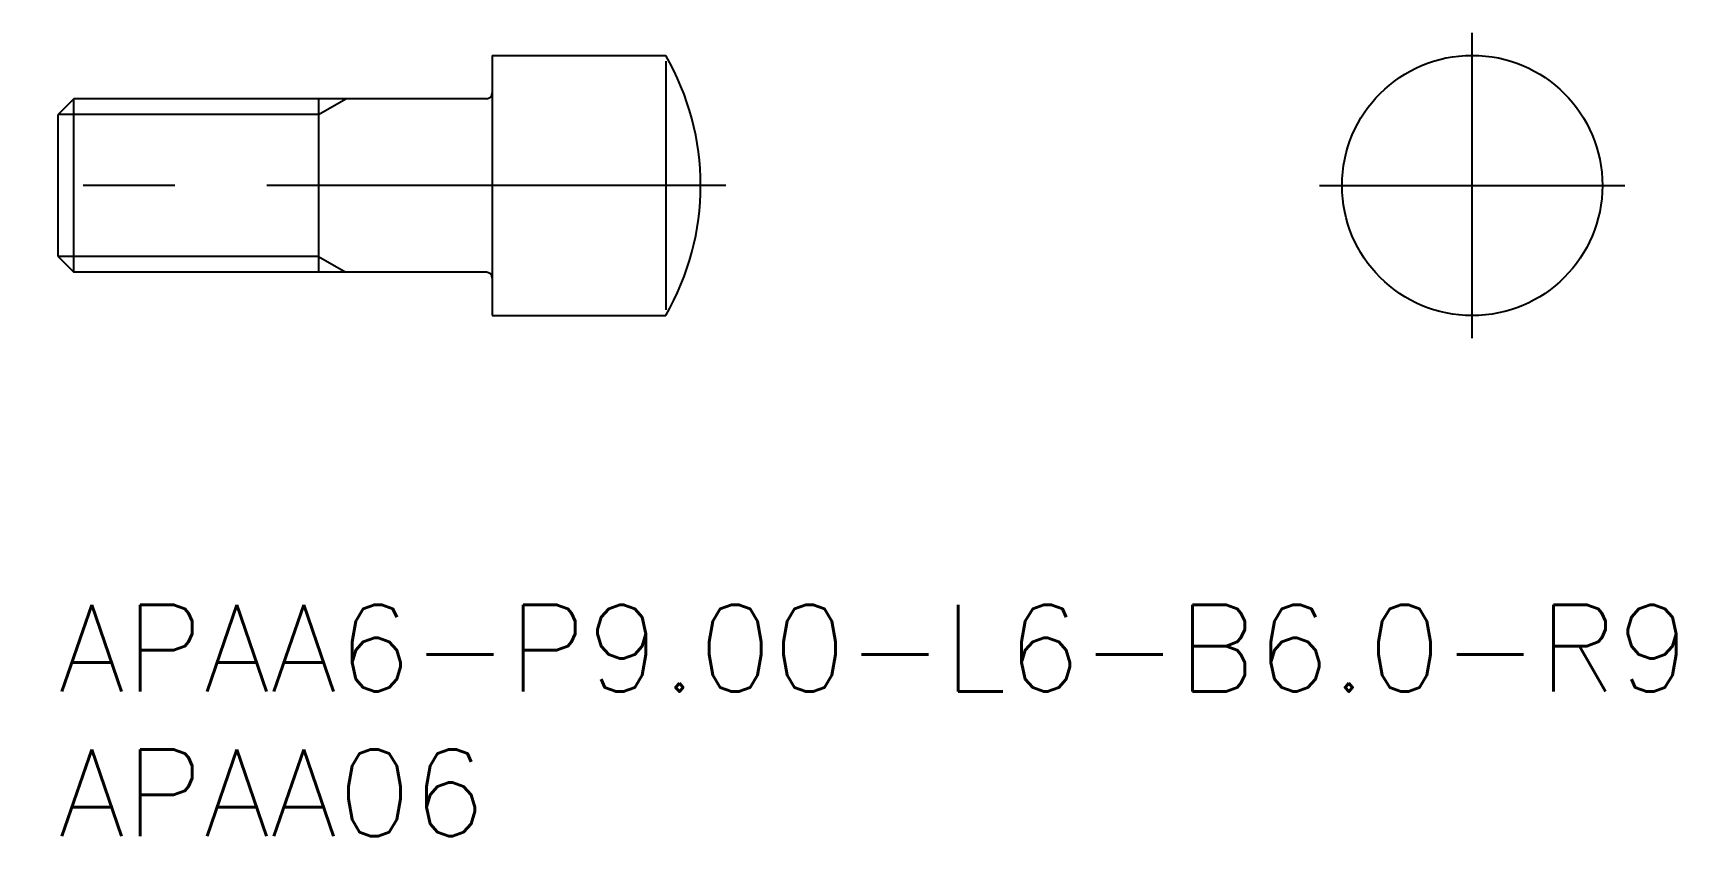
# Model space of a CAD drawing. Extents: x -0.9 to 55.9, y -8 to 19.8.
import ezdxf

# ---------------------------------------------------------------- set-up
doc = ezdxf.new("R2010")
doc.units = 0
doc.header["$LTSCALE"] = 0.5
doc.linetypes.add('CENTER', pattern=[50.8, 31.75, -6.35, 6.35, -6.35])
for name, color, linetype in [('MSM_CENTER', 1, 'CENTER'), ('MSM_CONTINUOUS', 7, 'CONTINUOUS'), ('MSM_NARROW', 5, 'CONTINUOUS'), ('MSM_PART_NUMBER', 7, 'CONTINUOUS')]:
    doc.layers.add(name, color=color, linetype=linetype)
doc.styles.get("Standard").update_dxf_attribs({"font": 'txt.shx', "height": 1.5, "bigfont": 'bigfont.shx'})

# ---------------------------------------------------------------- blocks, each defined once
blk = doc.blocks.new('*U11')
at = {"layer": 'MSM_PART_NUMBER'}
blk.add_text('APAA6-P9.00-L6-B6.0-R9', height=3, dxfattribs=at).set_placement((0, -3))
blk = doc.blocks.new('*U12')
at = {"layer": 'MSM_PART_NUMBER'}
blk.add_text('APAA06', height=3, dxfattribs=at).set_placement((0, -8))

msp = doc.modelspace()

# ---------------------------------------------------------------- linework, layer by layer
at = {"layer": 'MSM_CENTER'}
for p, q in [((48.88, 9.222), (48.88, 19.778)), ((23.083, 14.5), (-0.877, 14.5)), ((43.603, 14.5), (54.158, 14.5))]:
    msp.add_line(p, q, dxfattribs=at)
at = {"layer": 'MSM_CONTINUOUS'}
for p, q in [((15, 19), (15, 10)), ((15, 19), (21, 19)), ((0.542, 17.5), (0, 16.959)), ((0.542, 11.5), (0.542, 17.5)), ((14.8, 17.5), (0.542, 17.5)), ((9, 17.5), (9, 11.5)), ((0, 12.042), (0, 16.959)), ((0, 12.042), (0.542, 11.5)), ((14.8, 11.5), (0.542, 11.5)), ((15, 10), (21, 10))]:
    msp.add_line(p, q, dxfattribs=at)
msp.add_circle((48.88, 14.5), 4.5, dxfattribs=at)
for centre, radius, start, end in [((13.206, 14.5), 9, 330, 30), ((14.8, 17.7), 0.2, 270, 0), ((14.8, 11.3), 0.2, 0, 90)]:
    msp.add_arc(centre, radius, start, end, dxfattribs=at)
at = {"layer": 'MSM_NARROW'}
for p, q in [((21, 18.8), (21, 10.2)), ((9, 16.959), (9.938, 17.5)), ((9, 16.959), (0, 16.959)), ((9, 12.042), (0, 12.042)), ((9, 12.042), (9.938, 11.5))]:
    msp.add_line(p, q, dxfattribs=at)

# ---------------------------------------------------------------- block references
at = {"layer": 'MSM_CONTINUOUS'}
for name in ['*U11', '*U12']:
    msp.add_blockref(name, (0, 0), dxfattribs=at)

doc.saveas('drawing.dxf')
